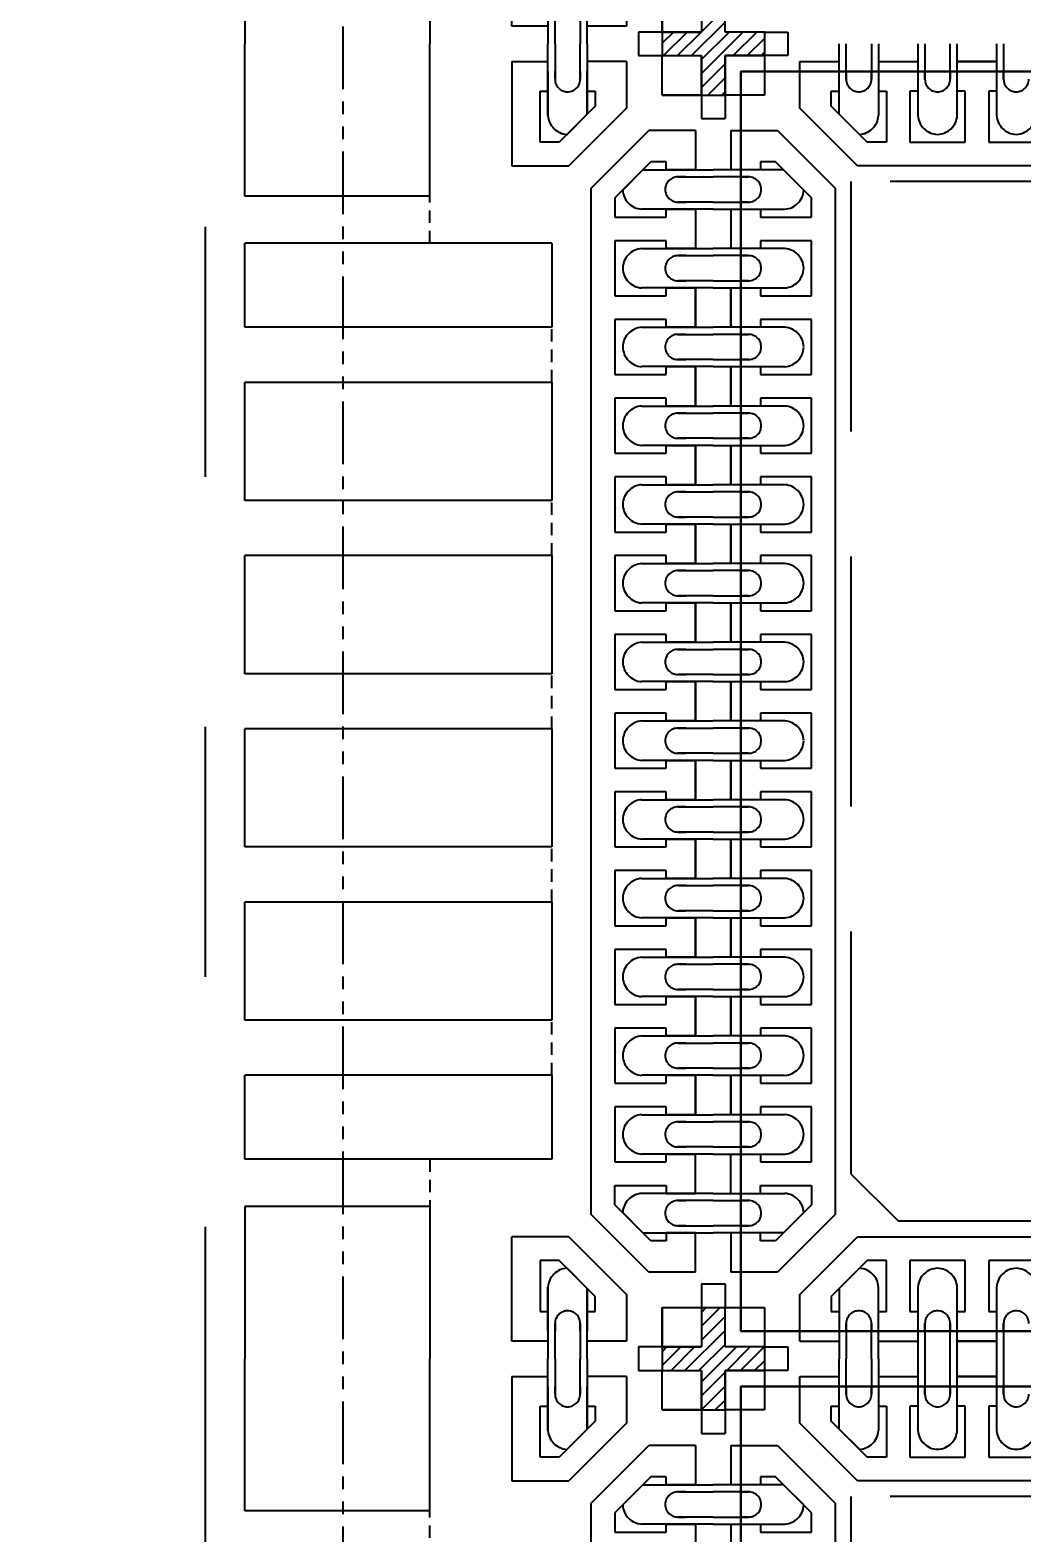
# Model space of a CAD drawing. Extents: x 91 to 778, y 180 to 503.
# Drawn here: x 141.35 to 153.95, y 266.71 to 285.79 of the extents above; entities that cross this region are included whole.
import ezdxf

# ---------------------------------------------------------------- set-up
doc = ezdxf.new("R2010")
doc.units = 0
doc.header["$LTSCALE"] = 12.7
doc.header["$MEASUREMENT"] = 0
doc.header["$PDMODE"] = 2
for name, pattern in [('CENTER', [2, 1.25, -0.25, 0.25, -0.25]), ('HIDDEN', [0.375, 0.25, -0.125]), ('PHANTOM', [2.5, 1.25, -0.25, 0.25, -0.25, 0.25, -0.25])]:
    doc.linetypes.add(name, pattern=pattern)
doc.layers.get('0').update_dxf_attribs({"linetype": 'CONTINUOUS'})
doc.layers.get('DEFPOINTS').update_dxf_attribs({"linetype": 'CONTINUOUS'})
for name, color, linetype in [('SH-01_CENTER', 2, 'CENTER'), ('SH-01_DIM', 4, 'CONTINUOUS'), ('SH-01_HATCH', 10, 'CONTINUOUS'), ('SH-01_HIDDEN', 6, 'HIDDEN'), ('SH-01_MISC', 5, 'CONTINUOUS'), ('SH-01_OBJECT', 7, 'CONTINUOUS'), ('SH-01_PHANTOM', 1, 'PHANTOM')]:
    doc.layers.add(name, color=color, linetype=linetype)
doc.styles.get("Standard").update_dxf_attribs({"font": 'simplex.shx', "width": 0.82})
doc.dimstyles.new('STANDARD$0', dxfattribs={"dimtxt": 0.18, "dimasz": 0.18, "dimexe": 0.18, "dimexo": 0.0625, "dimgap": 0.09, "dimtad": 0, "dimtih": 1, "dimtoh": 1, "dimdec": 4, "dimzin": 0, "dimdsep": 46, "dimtxsty": 'STANDARD', "dimcen": 0.09, "dimadec": 0, "dimazin": 0, "dimtfac": 1, "dimtdec": 4, "dimtofl": 0, "dimtmove": 0, "dimatfit": 3, "dimfxl": 1, "dimtolj": 1, "dimtzin": 0, "dimarcsym": 0})

# ---------------------------------------------------------------- blocks, each defined once
blk = doc.blocks.new('_Open30')
at = {"color": 0, "lineweight": -2}
for p, q in [((-1, 0.2679), (0, 0)), ((0, 0), (-1, -0.2679)), ((0, 0), (-1, 0))]:
    blk.add_line(p, q, dxfattribs=at)
blk = doc.blocks.new('*D30')
at = {"layer": 'DEFPOINTS', "color": 0, "ltscale": 0.05, "transparency": 16777216}
for p in [(140.581, 292.688), (140.581, 288.171), (137.581, 283.717)]:
    blk.add_point(p, dxfattribs=at)
at = {"layer": 'SH-01_DIM', "ltscale": 0.05, "transparency": 16777216}
for p, q in [((137.581, 286.257), (137.581, 295.228)), ((140.581, 290.711), (140.581, 295.228)), ((134.406, 292.688), (131.231, 292.688)), ((140.581, 292.688), (137.581, 292.688)), ((143.756, 292.688), (146.931, 292.688))]:
    blk.add_line(p, q, dxfattribs=at)
at = {"layer": 'SH-01_DIM', "ltscale": 0.05, "transparency": 16777216, "xscale": 3.175000000000011, "yscale": 3.175000000000011, "zscale": 3.175000000000011}
blk.add_blockref('_Open30', (137.581, 292.688), dxfattribs=at)
at = {"layer": 'SH-01_DIM', "ltscale": 0.05, "transparency": 16777216, "xscale": 3.175000000000011, "yscale": 3.175000000000011, "zscale": 3.175000000000011, "rotation": 180}
blk.add_blockref('_Open30', (140.581, 292.688), dxfattribs=at)
at = {"layer": 'SH-01_DIM', "ltscale": 0.05, "transparency": 16777216, "insert": (121.185, 292.688), "char_height": 1.524, "attachment_point": 5}
blk.add_mtext('\\A1; 1.500±0.0760 TYP', dxfattribs=at)
blk = doc.blocks.new('A$C1BE279AF')
at = {"layer": 'SH-01_HATCH', "ltscale": 0.05}
h = blk.add_hatch(dxfattribs=at)
h.set_pattern_fill('ANSI31', color=10)
h.set_pattern_definition([(45, (2.30032, -1.11), (-0.0883883, 0.0883883), [])])
h.paths.add_polyline_path([(1.69, 1.19), (1.19, 1.19), (1.19, 1.69), (0.89, 1.69), (0.89, 1.19), (0.39, 1.19), (0.39, 0.89), (0.89, 0.89), (0.89, 0.39), (1.19, 0.39), (1.19, 0.89), (1.69, 0.89)])
at = {"layer": 'SH-01_HIDDEN'}
for p, q in [((0.89, 1.99), (1.19, 1.99)), ((0.89, 1.99), (0.89, 1.69)), ((1.19, 1.99), (1.19, 1.69)), ((0.09, 1.19), (0.09, 0.89)), ((0.39, 1.19), (0.09, 1.19)), ((1.69, 1.19), (1.99, 1.19)), ((1.99, 1.19), (1.99, 0.89)), ((0.09, 0.89), (0.39, 0.89)), ((1.99, 0.89), (1.69, 0.89)), ((0.89, 0.39), (0.89, 0.09)), ((1.19, 0.39), (1.19, 0.09)), ((0.89, 0.09), (1.19, 0.09))]:
    blk.add_line(p, q, dxfattribs=at)
at = {"layer": 'SH-01_OBJECT'}
for p, q in [((0.89, 1.69), (1.19, 1.69)), ((0.89, 1.69), (0.89, 1.19)), ((1.19, 1.19), (1.19, 1.69)), ((0.39, 1.19), (0.39, 0.89)), ((0.39, 1.19), (0.89, 1.19)), ((1.69, 1.19), (1.19, 1.19)), ((1.69, 1.19), (1.69, 0.89)), ((0.39, 0.89), (0.89, 0.89)), ((0.89, 0.39), (0.89, 0.89)), ((0.89, 0.89), (0.89, 0.89)), ((1.69, 0.89), (1.19, 0.89)), ((1.19, 0.89), (1.19, 0.89)), ((1.19, 0.89), (1.19, 0.39)), ((0.89, 0.39), (1.19, 0.39))]:
    blk.add_line(p, q, dxfattribs=at)
blk = doc.blocks.new('*U12')
at = {"layer": 'SH-01_MISC', "ltscale": 0.05}
blk.add_lwpolyline([(-8, 8), (8, 8), (8, -8), (-8, -8)], close=True, dxfattribs=at)
blk = doc.blocks.new('*U13')
at = {"color": 0, "linetype": 'ByBlock', "lineweight": -2, "transparency": 16777216}
for p in [(0, 16.7), (0, 0)]:
    blk.add_blockref('*U12', p, dxfattribs=at)
blk = doc.blocks.new('A$C61275347')
at = {"layer": 'SH-01_HIDDEN'}
for p, q in [((3.85, 13.14), (3.85, 14.05)), ((3.94, 14.05), (3.94, 13.6)), ((4.26, 13.6), (4.26, 14.05)), ((4.35, 14.05), (4.35, 13.157)), ((3.85, 13.7), (3.85, 13.14)), ((3.94, 13.6), (3.94, 13.7)), ((4.26, 13.7), (4.26, 13.6)), ((4.35, 13.157), (4.35, 13.7)), ((4.093, 12.9), (4.34, 13.147)), ((4.8, 12.193), (5.047, 12.44)), ((5.057, 12.45), (5.6, 12.45)), ((5.057, 12.45), (5.95, 12.45)), ((5.6, 12.36), (5.5, 12.36)), ((5.5, 12.36), (5.95, 12.36)), ((5.5, 12.04), (5.6, 12.04)), ((5.95, 12.04), (5.5, 12.04)), ((5.6, 11.95), (5.04, 11.95)), ((5.95, 11.95), (5.04, 11.95)), ((5.04, 11.45), (5.6, 11.45)), ((5.04, 11.45), (5.95, 11.45)), ((5.6, 11.36), (5.5, 11.36)), ((5.5, 11.36), (5.95, 11.36)), ((5.6, 10.95), (5.04, 10.95)), ((5.95, 10.95), (5.04, 10.95)), ((5.5, 11.04), (5.6, 11.04)), ((5.95, 11.04), (5.5, 11.04)), ((5.04, 10.45), (5.6, 10.45)), ((5.04, 10.45), (5.95, 10.45)), ((5.6, 10.36), (5.5, 10.36)), ((5.5, 10.36), (5.95, 10.36)), ((5.6, 9.95), (5.04, 9.95)), ((5.95, 9.95), (5.04, 9.95)), ((5.5, 10.04), (5.6, 10.04)), ((5.95, 10.04), (5.5, 10.04)), ((5.04, 9.45), (5.6, 9.45)), ((5.04, 9.45), (5.95, 9.45)), ((5.6, 9.36), (5.5, 9.36)), ((5.5, 9.36), (5.95, 9.36)), ((5.5, 9.04), (5.6, 9.04)), ((5.95, 9.04), (5.5, 9.04)), ((5.6, 8.95), (5.04, 8.95)), ((5.95, 8.95), (5.04, 8.95)), ((5.04, 8.45), (5.6, 8.45)), ((5.04, 8.45), (5.95, 8.45)), ((5.6, 8.36), (5.5, 8.36)), ((5.5, 8.36), (5.95, 8.36)), ((5.5, 8.04), (5.6, 8.04)), ((5.95, 8.04), (5.5, 8.04)), ((5.6, 7.95), (5.04, 7.95)), ((5.95, 7.95), (5.04, 7.95)), ((5.04, 7.45), (5.6, 7.45)), ((5.04, 7.45), (5.95, 7.45)), ((5.6, 7.36), (5.5, 7.36)), ((5.5, 7.36), (5.95, 7.36)), ((5.6, 6.95), (5.04, 6.95)), ((5.95, 6.95), (5.04, 6.95)), ((5.5, 7.04), (5.6, 7.04)), ((5.95, 7.04), (5.5, 7.04)), ((5.04, 6.45), (5.6, 6.45)), ((5.04, 6.45), (5.95, 6.45)), ((5.6, 6.36), (5.5, 6.36)), ((5.5, 6.36), (5.95, 6.36)), ((5.6, 5.95), (5.04, 5.95)), ((5.95, 5.95), (5.04, 5.95)), ((5.5, 6.04), (5.6, 6.04)), ((5.95, 6.04), (5.5, 6.04)), ((5.04, 5.45), (5.6, 5.45)), ((5.04, 5.45), (5.95, 5.45)), ((5.6, 5.36), (5.5, 5.36)), ((5.5, 5.36), (5.95, 5.36)), ((5.5, 5.04), (5.6, 5.04)), ((5.95, 5.04), (5.5, 5.04)), ((5.6, 4.95), (5.04, 4.95)), ((5.95, 4.95), (5.04, 4.95)), ((5.04, 4.45), (5.6, 4.45)), ((5.04, 4.45), (5.95, 4.45)), ((5.6, 4.36), (5.5, 4.36)), ((5.5, 4.36), (5.95, 4.36)), ((5.5, 4.04), (5.6, 4.04)), ((5.95, 4.04), (5.5, 4.04)), ((5.6, 3.95), (5.04, 3.95)), ((5.95, 3.95), (5.04, 3.95)), ((5.04, 3.45), (5.6, 3.45)), ((5.04, 3.45), (5.95, 3.45)), ((5.6, 3.36), (5.5, 3.36)), ((5.5, 3.36), (5.95, 3.36)), ((5.6, 2.95), (5.04, 2.95)), ((5.95, 2.95), (5.04, 2.95)), ((5.5, 3.04), (5.6, 3.04)), ((5.95, 3.04), (5.5, 3.04)), ((5.04, 2.45), (5.6, 2.45)), ((5.04, 2.45), (5.95, 2.45)), ((5.6, 2.36), (5.5, 2.36)), ((5.5, 2.36), (5.95, 2.36)), ((5.6, 1.95), (5.04, 1.95)), ((5.95, 1.95), (5.04, 1.95)), ((5.5, 2.04), (5.6, 2.04)), ((5.95, 2.04), (5.5, 2.04)), ((5.04, 1.45), (5.6, 1.45)), ((5.04, 1.45), (5.95, 1.45)), ((5.6, 1.36), (5.5, 1.36)), ((5.5, 1.36), (5.95, 1.36)), ((5.5, 1.04), (5.6, 1.04)), ((5.95, 1.04), (5.5, 1.04)), ((5.6, 0.95), (5.04, 0.95)), ((5.95, 0.95), (5.04, 0.95)), ((5.04, 0.45), (5.6, 0.45)), ((5.04, 0.45), (5.95, 0.45)), ((5.6, 0.36), (5.5, 0.36)), ((5.5, 0.36), (5.95, 0.36)), ((5.5, 0.04), (5.6, 0.04)), ((5.95, 0.04), (5.5, 0.04)), ((5.6, -0.05), (5.04, -0.05)), ((5.95, -0.05), (5.04, -0.05)), ((5.6, -0.55), (5.04, -0.55)), ((5.95, -0.55), (5.04, -0.55)), ((5.5, -0.64), (5.6, -0.64)), ((5.95, -0.64), (5.5, -0.64)), ((4.8, -0.793), (5.047, -1.04)), ((5.057, -1.05), (5.6, -1.05)), ((5.057, -1.05), (5.95, -1.05)), ((5.6, -0.96), (5.5, -0.96)), ((5.5, -0.96), (5.95, -0.96)), ((4.093, -1.5), (4.34, -1.747)), ((3.85, -2.3), (3.85, -1.74)), ((3.85, -1.74), (3.85, -2.65)), ((4.35, -1.757), (4.35, -2.3)), ((4.35, -2.65), (4.35, -1.757)), ((3.94, -2.2), (3.94, -2.3)), ((3.94, -2.65), (3.94, -2.2)), ((4.26, -2.3), (4.26, -2.2)), ((4.26, -2.2), (4.26, -2.65))]:
    blk.add_line(p, q, dxfattribs=at)
at = {"layer": 'SH-01_HIDDEN', "ltscale": 0.05}
for p, q in [((2.35, 11.517), (2.35, 12.117)), ((3.9, 9.75), (3.9, 10.45)), ((3.9, 7.55), (3.9, 8.25)), ((3.9, 5.35), (3.9, 6.05)), ((3.9, 3.15), (3.9, 3.85)), ((3.9, 0.95), (3.9, 1.65)), ((2.35, -0.117), (2.35, -0.717))]:
    blk.add_line(p, q, dxfattribs=at)
at = {"layer": 'SH-01_HIDDEN'}
for centre, radius, start, end in [((4.1, 13.6), 0.16, 180, 0), ((4.108, 13.158), 0.259, 184.0841, 266.6512), ((5.5, 12.2), 0.16, 90, 270), ((5.058, 12.208), 0.259, 183.3488, 265.9159), ((5.058, 11.193), 0.258, 93.9895, 178.3485), ((5.5, 11.2), 0.16, 90, 270), ((5.058, 11.207), 0.258, 181.6517, 266.0098), ((5.058, 10.193), 0.258, 93.9895, 178.3485), ((5.5, 10.2), 0.16, 90, 270), ((5.058, 10.207), 0.258, 181.6517, 266.0098), ((5.058, 9.193), 0.258, 93.9895, 178.3485), ((5.5, 9.2), 0.16, 90, 270), ((5.058, 9.207), 0.258, 181.6517, 266.0098), ((5.058, 8.193), 0.258, 93.9895, 178.3485), ((5.5, 8.2), 0.16, 90, 270), ((5.058, 8.207), 0.258, 181.6517, 266.0098), ((5.058, 7.193), 0.258, 93.9895, 178.3485), ((5.5, 7.2), 0.16, 90, 270), ((5.058, 7.207), 0.258, 181.6517, 266.0098), ((5.058, 6.193), 0.258, 93.9895, 178.3485), ((5.5, 6.2), 0.16, 90, 270), ((5.058, 6.207), 0.258, 181.6517, 266.0098), ((5.058, 5.193), 0.258, 93.9895, 178.3485), ((5.5, 5.2), 0.16, 90, 270), ((5.058, 5.207), 0.258, 181.6517, 266.0098), ((5.058, 4.193), 0.258, 93.9895, 178.3485), ((5.058, 4.207), 0.258, 181.6517, 266.0098), ((5.5, 4.2), 0.16, 90, 270), ((5.058, 3.193), 0.258, 93.9895, 178.3485), ((5.5, 3.2), 0.16, 90, 270), ((5.058, 3.207), 0.258, 181.6517, 266.0098), ((5.058, 2.193), 0.258, 93.9895, 178.3485), ((5.5, 2.2), 0.16, 90, 270), ((5.058, 2.207), 0.258, 181.6517, 266.0098), ((5.058, 1.193), 0.258, 93.9895, 178.3485), ((5.5, 1.2), 0.16, 90, 270), ((5.058, 1.207), 0.258, 181.6517, 266.0098), ((5.058, 0.193), 0.258, 93.9895, 178.3485), ((5.058, 0.207), 0.258, 181.6517, 266.0098), ((5.5, 0.2), 0.16, 90, 270), ((5.058, -0.808), 0.259, 94.0841, 176.6512), ((5.5, -0.8), 0.16, 90, 270), ((4.108, -1.758), 0.259, 93.3488, 175.9159), ((4.1, -2.2), 0.16, 0, 180)]:
    blk.add_arc(centre, radius, start, end, dxfattribs=at)
at = {"layer": 'SH-01_OBJECT', "ltscale": 0.05}
for p, q in [((0, 12.117), (0, 14.05)), ((2.35, 12.117), (2.35, 14.05)), ((3.39, 13.825), (3.39, 12.5)), ((3.39, 13.825), (3.85, 13.825)), ((4.85, 13.825), (4.35, 13.825)), ((5.3, 13.9), (5.8, 13.9)), ((5.3, 13.9), (5.8, 13.9)), ((5.8, 13.9), (5.8, 13.4)), ((5.8, 13.9), (5.8, 13.4)), ((5.725, 12.95), (5.133, 12.95)), ((5.725, 12.95), (5.725, 12.45)), ((2.35, 12.117), (0, 12.117)), ((5.725, 11.95), (5.725, 11.45)), ((3.9, 11.517), (0, 11.517)), ((0, 10.45), (0, 11.517)), ((3.9, 11.517), (3.9, 10.45)), ((5.725, 10.45), (5.725, 10.95)), ((5.725, 10.95), (5.725, 10.45)), ((3.9, 10.45), (0, 10.45)), ((5.725, 9.45), (5.725, 9.95)), ((5.725, 9.95), (5.725, 9.45)), ((0, 8.25), (0, 9.75)), ((3.9, 9.75), (0, 9.75)), ((3.9, 9.75), (3.9, 8.25)), ((5.725, 8.45), (5.725, 8.95)), ((5.725, 8.95), (5.725, 8.45)), ((3.9, 8.25), (0, 8.25)), ((5.725, 7.45), (5.725, 7.95)), ((5.725, 7.95), (5.725, 7.45)), ((0, 6.05), (0, 7.55)), ((3.9, 7.55), (0, 7.55)), ((3.9, 7.55), (3.9, 6.05)), ((5.725, 6.45), (5.725, 6.95)), ((5.725, 6.95), (5.725, 6.45)), ((3.9, 6.05), (0, 6.05)), ((5.725, 5.45), (5.725, 5.95)), ((5.725, 5.95), (5.725, 5.45)), ((0, 3.85), (0, 5.35)), ((3.9, 5.35), (0, 5.35)), ((3.9, 5.35), (3.9, 3.85)), ((5.725, 4.45), (5.725, 4.95)), ((5.725, 4.95), (5.725, 4.45)), ((3.9, 3.85), (0, 3.85)), ((5.725, 3.45), (5.725, 3.95)), ((5.725, 3.95), (5.725, 3.45)), ((0, 1.65), (0, 3.15)), ((3.9, 3.15), (0, 3.15)), ((3.9, 3.15), (3.9, 1.65)), ((5.725, 2.45), (5.725, 2.95)), ((5.725, 2.95), (5.725, 2.45)), ((5.725, 1.45), (5.725, 1.95)), ((5.725, 1.95), (5.725, 1.45)), ((3.9, 1.65), (0, 1.65)), ((0, -0.117), (0, 0.95)), ((3.9, 0.95), (0, 0.95)), ((3.9, 0.95), (3.9, -0.117)), ((5.725, 0.45), (5.725, 0.95)), ((5.725, 0.95), (5.725, 0.45)), ((3.9, -0.117), (0, -0.117)), ((5.725, -0.55), (5.725, -0.05)), ((5.725, -0.55), (5.725, -0.05)), ((2.35, -0.717), (0, -0.717)), ((0, -0.717), (0, -2.65)), ((2.35, -0.717), (2.35, -2.65)), ((3.39, -2.425), (3.39, -1.1)), ((4.117, -1.1), (3.39, -1.1)), ((5.725, -1.55), (5.725, -1.05)), ((5.8, -2), (5.8, -2.5)), ((5.8, -2), (5.8, -2.5)), ((3.85, -2.425), (3.39, -2.425)), ((4.85, -2.425), (4.35, -2.425)), ((5.8, -2.5), (5.3, -2.5)), ((5.8, -2.5), (5.3, -2.5))]:
    blk.add_line(p, q, dxfattribs=at)
at = {"layer": 'SH-01_OBJECT'}
for p, q in [((3.85, 13.45), (3.85, 13.825)), ((4.35, 13.825), (4.35, 13.45)), ((4.85, 13.825), (4.85, 13.233)), ((5.3, 13.4), (5.3, 13.9)), ((3.75, 12.8), (3.75, 13.45)), ((3.75, 13.45), (3.85, 13.45)), ((4.35, 13.45), (4.45, 13.45)), ((4.45, 13.45), (4.45, 13.257)), ((5.8, 13.4), (5.3, 13.4)), ((4.45, 13.257), (3.993, 12.8)), ((4.85, 13.233), (4.117, 12.5)), ((3.993, 12.8), (3.75, 12.8)), ((4.4, 12.217), (5.133, 12.95)), ((3.39, 12.5), (4.117, 12.5)), ((5.157, 12.55), (4.7, 12.093)), ((5.35, 12.55), (5.157, 12.55)), ((5.35, 12.45), (5.35, 12.55)), ((5.725, 12.45), (5.35, 12.45)), ((4.4, -0.817), (4.4, 12.217)), ((4.7, 12.093), (4.7, 11.85)), ((4.7, 11.85), (5.35, 11.85)), ((5.35, 11.85), (5.35, 11.95)), ((5.35, 11.95), (5.725, 11.95)), ((5.35, 11.55), (4.7, 11.55)), ((4.7, 11.55), (4.7, 10.85)), ((5.35, 11.45), (5.35, 11.55)), ((5.725, 11.45), (5.35, 11.45)), ((5.35, 10.85), (5.35, 10.95)), ((5.35, 10.95), (5.725, 10.95)), ((4.7, 10.85), (5.35, 10.85)), ((5.35, 10.55), (4.7, 10.55)), ((4.7, 10.55), (4.7, 9.85)), ((5.35, 10.45), (5.35, 10.55)), ((5.725, 10.45), (5.35, 10.45)), ((5.35, 9.85), (5.35, 9.95)), ((5.35, 9.95), (5.725, 9.95)), ((4.7, 9.85), (5.35, 9.85)), ((5.35, 9.55), (4.7, 9.55)), ((4.7, 9.55), (4.7, 8.85)), ((5.35, 9.45), (5.35, 9.55)), ((5.725, 9.45), (5.35, 9.45)), ((4.7, 8.85), (5.35, 8.85)), ((5.35, 8.85), (5.35, 8.95)), ((5.35, 8.95), (5.725, 8.95)), ((5.35, 8.55), (4.7, 8.55)), ((4.7, 8.55), (4.7, 7.85)), ((5.35, 8.45), (5.35, 8.55)), ((5.725, 8.45), (5.35, 8.45)), ((4.7, 7.85), (5.35, 7.85)), ((5.35, 7.85), (5.35, 7.95)), ((5.35, 7.95), (5.725, 7.95)), ((5.35, 7.55), (4.7, 7.55)), ((4.7, 7.55), (4.7, 6.85)), ((5.35, 7.45), (5.35, 7.55)), ((5.725, 7.45), (5.35, 7.45)), ((5.35, 6.85), (5.35, 6.95)), ((5.35, 6.95), (5.725, 6.95)), ((4.7, 6.85), (5.35, 6.85)), ((5.35, 6.55), (4.7, 6.55)), ((4.7, 6.55), (4.7, 5.85)), ((5.35, 6.45), (5.35, 6.55)), ((5.725, 6.45), (5.35, 6.45)), ((5.35, 5.85), (5.35, 5.95)), ((5.35, 5.95), (5.725, 5.95)), ((4.7, 5.85), (5.35, 5.85)), ((5.35, 5.55), (4.7, 5.55)), ((4.7, 5.55), (4.7, 4.85)), ((5.35, 5.45), (5.35, 5.55)), ((5.725, 5.45), (5.35, 5.45)), ((4.7, 4.85), (5.35, 4.85)), ((5.35, 4.85), (5.35, 4.95)), ((5.35, 4.95), (5.725, 4.95)), ((5.35, 4.55), (4.7, 4.55)), ((4.7, 4.55), (4.7, 3.85)), ((5.35, 4.45), (5.35, 4.55)), ((5.725, 4.45), (5.35, 4.45)), ((4.7, 3.85), (5.35, 3.85)), ((5.35, 3.85), (5.35, 3.95)), ((5.35, 3.95), (5.725, 3.95)), ((5.35, 3.55), (4.7, 3.55)), ((4.7, 3.55), (4.7, 2.85)), ((5.35, 3.45), (5.35, 3.55)), ((5.725, 3.45), (5.35, 3.45)), ((5.35, 2.85), (5.35, 2.95)), ((5.35, 2.95), (5.725, 2.95)), ((4.7, 2.85), (5.35, 2.85)), ((5.35, 2.55), (4.7, 2.55)), ((4.7, 2.55), (4.7, 1.85)), ((5.35, 2.45), (5.35, 2.55)), ((5.725, 2.45), (5.35, 2.45)), ((5.35, 1.85), (5.35, 1.95)), ((5.35, 1.95), (5.725, 1.95)), ((4.7, 1.85), (5.35, 1.85)), ((5.35, 1.55), (4.7, 1.55)), ((4.7, 1.55), (4.7, 0.85)), ((5.35, 1.45), (5.35, 1.55)), ((5.725, 1.45), (5.35, 1.45)), ((4.7, 0.85), (5.35, 0.85)), ((5.35, 0.85), (5.35, 0.95)), ((5.35, 0.95), (5.725, 0.95)), ((5.35, 0.55), (4.7, 0.55)), ((4.7, 0.55), (4.7, -0.15)), ((5.35, 0.45), (5.35, 0.55)), ((5.725, 0.45), (5.35, 0.45)), ((4.7, -0.15), (5.35, -0.15)), ((5.35, -0.15), (5.35, -0.05)), ((5.35, -0.05), (5.725, -0.05)), ((4.7, -0.693), (4.7, -0.45)), ((4.7, -0.45), (5.35, -0.45)), ((5.35, -0.45), (5.35, -0.55)), ((5.35, -0.55), (5.725, -0.55)), ((5.157, -1.15), (4.7, -0.693)), ((5.133, -1.55), (4.4, -0.817)), ((4.117, -1.1), (4.85, -1.833)), ((5.725, -1.05), (5.35, -1.05)), ((5.35, -1.05), (5.35, -1.15)), ((5.35, -1.15), (5.157, -1.15)), ((3.993, -1.4), (3.75, -1.4)), ((3.75, -1.4), (3.75, -2.05)), ((4.45, -1.857), (3.993, -1.4)), ((5.725, -1.55), (5.133, -1.55)), ((4.45, -2.05), (4.45, -1.857)), ((4.85, -1.833), (4.85, -2.425)), ((3.75, -2.05), (3.85, -2.05)), ((3.85, -2.05), (3.85, -2.425)), ((4.35, -2.425), (4.35, -2.05)), ((4.35, -2.05), (4.45, -2.05)), ((5.3, -2.5), (5.3, -2)), ((5.3, -2), (5.8, -2))]:
    blk.add_line(p, q, dxfattribs=at)
at = {"layer": 'SH-01_OBJECT', "linetype": 'Continuous'}
for p, q in [((5.3, 13.4), (5.3, 13.9)), ((5.3, 13.4), (5.8, 13.4)), ((5.3, -2), (5.3, -2.5)), ((5.3, -2), (5.8, -2))]:
    blk.add_line(p, q, dxfattribs=at)
blk = doc.blocks.new('*U71')
at = {"layer": 'SH-01_HIDDEN'}
for p, q in [((-6.75, 7.457), (-6.75, 8.35)), ((-6.66, 7.9), (-6.66, 8.35)), ((-6.34, 8.35), (-6.34, 7.9)), ((-6.25, 8.35), (-6.25, 7.44)), ((-5.75, 8.35), (-5.75, 7.44)), ((-5.66, 8.35), (-5.66, 7.9)), ((-5.34, 7.9), (-5.34, 8.35)), ((-5.25, 7.44), (-5.25, 8.35)), ((-4.75, 8.35), (-4.75, 7.44)), ((-4.66, 8.35), (-4.66, 7.9)), ((-6.66, 8), (-6.66, 7.9)), ((-6.34, 7.9), (-6.34, 8)), ((-5.66, 7.9), (-5.66, 8)), ((-5.34, 8), (-5.34, 7.9)), ((-4.66, 7.9), (-4.66, 8)), ((-6.493, 7.2), (-6.74, 7.447)), ((-7.457, 6.75), (-8.35, 6.75)), ((-7.2, 6.493), (-7.447, 6.74)), ((-7.9, 6.66), (-8.35, 6.66)), ((-8, 6.66), (-7.9, 6.66)), ((6.6, 6.6), (-6.6, 6.6)), ((-6.6, 6.6), (-6.6, -6)), ((-8.35, 6.34), (-7.9, 6.34)), ((-7.9, 6.34), (-8, 6.34)), ((-8.35, 6.25), (-7.44, 6.25)), ((-7.44, 5.75), (-8.35, 5.75)), ((-7.9, 5.66), (-8.35, 5.66)), ((-8, 5.66), (-7.9, 5.66)), ((-8.35, 5.34), (-7.9, 5.34)), ((-8.35, 5.25), (-7.44, 5.25)), ((-7.9, 5.34), (-8, 5.34)), ((-7.44, 4.75), (-8.35, 4.75)), ((-7.9, 4.66), (-8.35, 4.66)), ((-8, 4.66), (-7.9, 4.66)), ((-8.35, 4.34), (-7.9, 4.34)), ((-8.35, 4.25), (-7.44, 4.25)), ((-7.9, 4.34), (-8, 4.34)), ((-7.44, 3.75), (-8.35, 3.75)), ((-7.9, 3.66), (-8.35, 3.66)), ((-8, 3.66), (-7.9, 3.66)), ((-8.35, 3.34), (-7.9, 3.34)), ((-8.35, 3.25), (-7.44, 3.25)), ((-7.9, 3.34), (-8, 3.34)), ((-7.44, 2.75), (-8.35, 2.75)), ((-7.9, 2.66), (-8.35, 2.66)), ((-8, 2.66), (-7.9, 2.66)), ((-8.35, 2.34), (-7.9, 2.34)), ((-7.9, 2.34), (-8, 2.34)), ((-8.35, 2.25), (-7.44, 2.25)), ((-7.44, 1.75), (-8.35, 1.75)), ((-7.9, 1.66), (-8.35, 1.66)), ((-8, 1.66), (-7.9, 1.66)), ((-8.35, 1.34), (-7.9, 1.34)), ((-7.9, 1.34), (-8, 1.34)), ((-8.35, 1.25), (-7.44, 1.25)), ((-7.44, 0.75), (-8.35, 0.75)), ((-7.9, 0.66), (-8.35, 0.66)), ((-8, 0.66), (-7.9, 0.66)), ((-8.35, 0.34), (-7.9, 0.34)), ((-8.35, 0.25), (-7.44, 0.25)), ((-7.9, 0.34), (-8, 0.34)), ((-7.44, -0.25), (-8.35, -0.25)), ((-7.9, -0.34), (-8.35, -0.34)), ((-8, -0.34), (-7.9, -0.34)), ((-8.35, -0.66), (-7.9, -0.66)), ((-8.35, -0.75), (-7.44, -0.75)), ((-7.9, -0.66), (-8, -0.66)), ((-7.44, -1.25), (-8.35, -1.25)), ((-7.9, -1.34), (-8.35, -1.34)), ((-8, -1.34), (-7.9, -1.34)), ((-8.35, -1.66), (-7.9, -1.66)), ((-7.9, -1.66), (-8, -1.66)), ((-8.35, -1.75), (-7.44, -1.75)), ((-7.44, -2.25), (-8.35, -2.25)), ((-7.9, -2.34), (-8.35, -2.34)), ((-8, -2.34), (-7.9, -2.34)), ((-8.35, -2.66), (-7.9, -2.66)), ((-7.9, -2.66), (-8, -2.66)), ((-8.35, -2.75), (-7.44, -2.75)), ((-7.44, -3.25), (-8.35, -3.25)), ((-7.9, -3.34), (-8.35, -3.34)), ((-8, -3.34), (-7.9, -3.34)), ((-8.35, -3.66), (-7.9, -3.66)), ((-8.35, -3.75), (-7.44, -3.75)), ((-7.9, -3.66), (-8, -3.66)), ((-7.44, -4.25), (-8.35, -4.25)), ((-7.9, -4.34), (-8.35, -4.34)), ((-8, -4.34), (-7.9, -4.34)), ((-8.35, -4.66), (-7.9, -4.66)), ((-8.35, -4.75), (-7.44, -4.75)), ((-7.9, -4.66), (-8, -4.66)), ((-7.44, -5.25), (-8.35, -5.25)), ((-7.9, -5.34), (-8.35, -5.34)), ((-8, -5.34), (-7.9, -5.34)), ((-8.35, -5.66), (-7.9, -5.66)), ((-7.9, -5.66), (-8, -5.66)), ((-8.35, -5.75), (-7.44, -5.75)), ((-6.6, -6), (-6, -6.6)), ((-8.35, -6.25), (-7.44, -6.25)), ((-8.35, -6.34), (-7.9, -6.34)), ((-7.9, -6.34), (-8, -6.34)), ((-7.9, -6.66), (-8.35, -6.66)), ((-8, -6.66), (-7.9, -6.66)), ((-7.2, -6.493), (-7.447, -6.74)), ((-6, -6.6), (6.6, -6.6)), ((-7.457, -6.75), (-8.35, -6.75)), ((-6.493, -7.2), (-6.74, -7.447)), ((-6.25, -8.35), (-6.25, -7.44)), ((-5.75, -7.44), (-5.75, -8.35)), ((-5.25, -8.35), (-5.25, -7.44)), ((-4.75, -7.44), (-4.75, -8.35)), ((-6.75, -7.457), (-6.75, -8.35)), ((-6.66, -7.9), (-6.66, -8.35)), ((-6.66, -8), (-6.66, -7.9)), ((-6.34, -8.35), (-6.34, -7.9)), ((-6.34, -7.9), (-6.34, -8)), ((-5.66, -7.9), (-5.66, -8.35)), ((-5.66, -8), (-5.66, -7.9)), ((-5.34, -8.35), (-5.34, -7.9)), ((-5.34, -7.9), (-5.34, -8)), ((-4.66, -7.9), (-4.66, -8.35)), ((-4.66, -8), (-4.66, -7.9))]:
    blk.add_line(p, q, dxfattribs=at)
for centre, radius, start, end in [((-6.5, 7.9), 0.16, 180, 0), ((-5.5, 7.9), 0.16, 180, 0), ((-4.5, 7.9), 0.16, 180, 0), ((-6.508, 7.458), 0.259, 273.3488, 355.9159), ((-5.493, 7.458), 0.258, 183.9899, 268.3484), ((-5.507, 7.458), 0.258, 271.6516, 356.0102), ((-4.493, 7.458), 0.258, 183.9899, 268.3484), ((-4.507, 7.458), 0.258, 271.6516, 356.0102), ((-7.9, 6.5), 0.16, 270, 90), ((-7.458, 6.508), 0.259, 274.0841, 356.6512), ((-7.458, 5.493), 0.258, 1.6516, 86.0102), ((-7.9, 5.5), 0.16, 270, 90), ((-7.458, 5.507), 0.258, 273.9899, 358.3484), ((-7.9, 4.5), 0.16, 270, 90), ((-7.458, 4.493), 0.258, 1.6516, 86.0102), ((-7.458, 4.507), 0.258, 273.9899, 358.3484), ((-7.9, 3.5), 0.16, 270, 90), ((-7.458, 3.493), 0.258, 1.6516, 86.0102), ((-7.458, 3.507), 0.258, 273.9899, 358.3484), ((-7.458, 2.493), 0.258, 1.6516, 86.0102), ((-7.9, 2.5), 0.16, 270, 90), ((-7.458, 2.507), 0.258, 273.9899, 358.3484), ((-7.458, 1.493), 0.258, 1.6516, 86.0102), ((-7.9, 1.5), 0.16, 270, 90), ((-7.458, 1.507), 0.258, 273.9899, 358.3484), ((-7.9, 0.5), 0.16, 270, 90), ((-7.458, 0.493), 0.258, 1.6516, 86.0102), ((-7.458, 0.507), 0.258, 273.9899, 358.3484), ((-7.9, -0.5), 0.16, 270, 90), ((-7.458, -0.507), 0.258, 1.6516, 86.0102), ((-7.458, -0.493), 0.258, 273.9899, 358.3484), ((-7.458, -1.507), 0.258, 1.6516, 86.0102), ((-7.9, -1.5), 0.16, 270, 90), ((-7.458, -1.493), 0.258, 273.9899, 358.3484), ((-7.458, -2.507), 0.258, 1.6516, 86.0102), ((-7.9, -2.5), 0.16, 270, 90), ((-7.458, -2.493), 0.258, 273.9899, 358.3484), ((-7.9, -3.5), 0.16, 270, 90), ((-7.458, -3.507), 0.258, 1.6516, 86.0102), ((-7.458, -3.493), 0.258, 273.9899, 358.3484), ((-7.9, -4.5), 0.16, 270, 90), ((-7.458, -4.507), 0.258, 1.6516, 86.0102), ((-7.458, -4.493), 0.258, 273.9899, 358.3484), ((-7.9, -5.5), 0.16, 270, 90), ((-7.458, -5.507), 0.258, 1.6516, 86.0102), ((-7.458, -5.493), 0.258, 273.9899, 358.3484), ((-7.458, -6.508), 0.259, 3.3488, 85.9159), ((-7.9, -6.5), 0.16, 270, 90), ((-6.508, -7.458), 0.259, 4.0841, 86.6512), ((-5.493, -7.458), 0.258, 91.6516, 176.0102), ((-5.507, -7.458), 0.258, 3.9899, 88.3484), ((-4.493, -7.458), 0.258, 91.6516, 176.0102), ((-4.507, -7.458), 0.258, 3.9899, 88.3484), ((-6.5, -7.9), 0.16, 0, 180), ((-5.5, -7.9), 0.16, 0, 180), ((-4.5, -7.9), 0.16, 0, 180)]:
    blk.add_arc(centre, radius, start, end, dxfattribs=at)
at = {"layer": 'SH-01_MISC'}
blk.add_lwpolyline([(8, 8), (-8, 8), (-8, -8), (8, -8)], close=True, dxfattribs=at)
at = {"layer": 'SH-01_OBJECT', "ltscale": 0.05}
for p, q in [((-8.2, 7.7), (-8.2, 8.2)), ((-8.2, 8.2), (-7.7, 8.2)), ((-7.25, 8.125), (-6.74, 8.125)), ((-6.25, 8.125), (-5.75, 8.125)), ((-5.25, 8.125), (-4.75, 8.125)), ((-4.75, 8.125), (-5.25, 8.125)), ((-8.125, 7.25), (-8.125, 6.74)), ((-8.125, 6.25), (-8.125, 5.75)), ((-8.125, 4.75), (-8.125, 5.25)), ((-8.125, 5.25), (-8.125, 4.75)), ((-8.125, 3.75), (-8.125, 4.25)), ((-8.125, 4.25), (-8.125, 3.75)), ((-8.125, 2.75), (-8.125, 3.25)), ((-8.125, 3.25), (-8.125, 2.75)), ((-8.125, 1.75), (-8.125, 2.25)), ((-8.125, 2.25), (-8.125, 1.75)), ((-8.125, 0.75), (-8.125, 1.25)), ((-8.125, 1.25), (-8.125, 0.75)), ((-8.125, -0.25), (-8.125, 0.25)), ((-8.125, 0.25), (-8.125, -0.25)), ((-8.125, -1.25), (-8.125, -0.75)), ((-8.125, -0.75), (-8.125, -1.25)), ((-8.125, -2.25), (-8.125, -1.75)), ((-8.125, -1.75), (-8.125, -2.25)), ((-8.125, -3.25), (-8.125, -2.75)), ((-8.125, -2.75), (-8.125, -3.25)), ((-8.125, -4.25), (-8.125, -3.75)), ((-8.125, -3.75), (-8.125, -4.25)), ((-8.125, -5.25), (-8.125, -4.75)), ((-8.125, -4.75), (-8.125, -5.25)), ((-8.125, -6.25), (-8.125, -5.75)), ((-8.125, -6.74), (-8.125, -7.25)), ((-8.2, -8.2), (-8.2, -7.7)), ((-7.7, -8.2), (-8.2, -8.2)), ((-7.25, -8.125), (-6.75, -8.125)), ((-6.25, -8.125), (-5.75, -8.125)), ((-4.75, -8.125), (-5.25, -8.125)), ((-5.25, -8.125), (-4.75, -8.125))]:
    blk.add_line(p, q, dxfattribs=at)
at = {"layer": 'SH-01_OBJECT'}
for p, q in [((-7.7, 8.2), (-7.7, 7.7)), ((-7.25, 7.533), (-7.25, 8.125)), ((-6.75, 7.75), (-6.75, 8.125)), ((-6.25, 8.125), (-6.25, 7.75)), ((-5.75, 8.125), (-5.75, 7.75)), ((-5.25, 7.75), (-5.25, 8.125)), ((-4.75, 8.125), (-4.75, 7.75)), ((-7.7, 7.7), (-8.2, 7.7)), ((-6.85, 7.557), (-6.85, 7.75)), ((-6.85, 7.75), (-6.75, 7.75)), ((-6.25, 7.75), (-6.15, 7.75)), ((-6.15, 7.75), (-6.15, 7.1)), ((-5.75, 7.75), (-5.85, 7.75)), ((-5.85, 7.75), (-5.85, 7.1)), ((-5.15, 7.75), (-5.25, 7.75)), ((-5.15, 7.1), (-5.15, 7.75)), ((-4.75, 7.75), (-4.85, 7.75)), ((-4.85, 7.75), (-4.85, 7.1)), ((-6.517, 6.8), (-7.25, 7.533)), ((-6.393, 7.1), (-6.85, 7.557)), ((-8.125, 7.25), (-7.533, 7.25)), ((-7.533, 7.25), (-6.8, 6.517)), ((-6.15, 7.1), (-6.393, 7.1)), ((-5.85, 7.1), (-5.15, 7.1)), ((-4.85, 7.1), (-4.15, 7.1)), ((-7.75, 6.75), (-8.125, 6.75)), ((-7.557, 6.85), (-7.75, 6.85)), ((-7.75, 6.85), (-7.75, 6.75)), ((-7.1, 6.393), (-7.557, 6.85)), ((6.517, 6.8), (-6.517, 6.8)), ((-6.8, 6.517), (-6.8, -6.517)), ((-7.1, 6.15), (-7.1, 6.393)), ((-8.125, 6.25), (-7.75, 6.25)), ((-7.75, 6.25), (-7.75, 6.15)), ((-7.75, 6.15), (-7.1, 6.15)), ((-7.75, 5.75), (-8.125, 5.75)), ((-7.1, 5.85), (-7.75, 5.85)), ((-7.75, 5.85), (-7.75, 5.75)), ((-7.1, 5.15), (-7.1, 5.85)), ((-8.125, 5.25), (-7.75, 5.25)), ((-7.75, 5.25), (-7.75, 5.15)), ((-7.75, 5.15), (-7.1, 5.15)), ((-7.1, 4.85), (-7.75, 4.85)), ((-7.75, 4.85), (-7.75, 4.75)), ((-7.1, 4.15), (-7.1, 4.85)), ((-7.75, 4.75), (-8.125, 4.75)), ((-8.125, 4.25), (-7.75, 4.25)), ((-7.75, 4.25), (-7.75, 4.15)), ((-7.75, 4.15), (-7.1, 4.15)), ((-7.1, 3.85), (-7.75, 3.85)), ((-7.75, 3.85), (-7.75, 3.75)), ((-7.1, 3.15), (-7.1, 3.85)), ((-7.75, 3.75), (-8.125, 3.75)), ((-8.125, 3.25), (-7.75, 3.25)), ((-7.75, 3.25), (-7.75, 3.15)), ((-7.75, 3.15), (-7.1, 3.15)), ((-7.75, 2.75), (-8.125, 2.75)), ((-7.1, 2.85), (-7.75, 2.85)), ((-7.75, 2.85), (-7.75, 2.75)), ((-7.1, 2.15), (-7.1, 2.85)), ((-8.125, 2.25), (-7.75, 2.25)), ((-7.75, 2.25), (-7.75, 2.15)), ((-7.75, 2.15), (-7.1, 2.15)), ((-7.75, 1.75), (-8.125, 1.75)), ((-7.1, 1.85), (-7.75, 1.85)), ((-7.75, 1.85), (-7.75, 1.75)), ((-7.1, 1.15), (-7.1, 1.85)), ((-8.125, 1.25), (-7.75, 1.25)), ((-7.75, 1.25), (-7.75, 1.15)), ((-7.75, 1.15), (-7.1, 1.15)), ((-7.1, 0.85), (-7.75, 0.85)), ((-7.75, 0.85), (-7.75, 0.75)), ((-7.1, 0.15), (-7.1, 0.85)), ((-7.75, 0.75), (-8.125, 0.75)), ((-8.125, 0.25), (-7.75, 0.25)), ((-7.75, 0.25), (-7.75, 0.15)), ((-7.75, 0.15), (-7.1, 0.15)), ((-7.1, -0.15), (-7.75, -0.15)), ((-7.75, -0.15), (-7.75, -0.25)), ((-7.1, -0.85), (-7.1, -0.15)), ((-7.75, -0.25), (-8.125, -0.25)), ((-8.125, -0.75), (-7.75, -0.75)), ((-7.75, -0.75), (-7.75, -0.85)), ((-7.75, -0.85), (-7.1, -0.85)), ((-7.75, -1.25), (-8.125, -1.25)), ((-7.1, -1.15), (-7.75, -1.15)), ((-7.75, -1.15), (-7.75, -1.25)), ((-7.1, -1.85), (-7.1, -1.15)), ((-8.125, -1.75), (-7.75, -1.75)), ((-7.75, -1.75), (-7.75, -1.85)), ((-7.75, -1.85), (-7.1, -1.85)), ((-7.75, -2.25), (-8.125, -2.25)), ((-7.1, -2.15), (-7.75, -2.15)), ((-7.75, -2.15), (-7.75, -2.25)), ((-7.1, -2.85), (-7.1, -2.15)), ((-8.125, -2.75), (-7.75, -2.75)), ((-7.75, -2.75), (-7.75, -2.85)), ((-7.75, -2.85), (-7.1, -2.85)), ((-7.1, -3.15), (-7.75, -3.15)), ((-7.75, -3.15), (-7.75, -3.25)), ((-7.1, -3.85), (-7.1, -3.15)), ((-7.75, -3.25), (-8.125, -3.25)), ((-8.125, -3.75), (-7.75, -3.75)), ((-7.75, -3.75), (-7.75, -3.85)), ((-7.75, -3.85), (-7.1, -3.85)), ((-7.1, -4.15), (-7.75, -4.15)), ((-7.75, -4.15), (-7.75, -4.25)), ((-7.1, -4.85), (-7.1, -4.15)), ((-7.75, -4.25), (-8.125, -4.25)), ((-8.125, -4.75), (-7.75, -4.75)), ((-7.75, -4.75), (-7.75, -4.85)), ((-7.75, -4.85), (-7.1, -4.85)), ((-7.1, -5.15), (-7.75, -5.15)), ((-7.75, -5.15), (-7.75, -5.25)), ((-7.1, -5.85), (-7.1, -5.15)), ((-7.75, -5.25), (-8.125, -5.25)), ((-8.125, -5.75), (-7.75, -5.75)), ((-7.75, -5.75), (-7.75, -5.85)), ((-7.75, -5.85), (-7.1, -5.85)), ((-8.125, -6.25), (-7.75, -6.25)), ((-7.75, -6.25), (-7.75, -6.15)), ((-7.75, -6.15), (-7.1, -6.15)), ((-7.1, -6.15), (-7.1, -6.393)), ((-7.1, -6.393), (-7.557, -6.85)), ((-6.8, -6.517), (-7.533, -7.25)), ((-7.75, -6.75), (-8.125, -6.75)), ((-7.75, -6.85), (-7.75, -6.75)), ((-7.557, -6.85), (-7.75, -6.85)), ((-7.25, -7.533), (-6.517, -6.8)), ((-6.517, -6.8), (6.517, -6.8)), ((-7.533, -7.25), (-8.125, -7.25)), ((-6.393, -7.1), (-6.85, -7.557)), ((-6.15, -7.1), (-6.393, -7.1)), ((-6.15, -7.75), (-6.15, -7.1)), ((-5.15, -7.1), (-5.85, -7.1)), ((-5.85, -7.1), (-5.85, -7.75)), ((-5.15, -7.75), (-5.15, -7.1)), ((-4.15, -7.1), (-4.85, -7.1)), ((-4.85, -7.1), (-4.85, -7.75)), ((-7.25, -8.125), (-7.25, -7.533)), ((-6.85, -7.557), (-6.85, -7.75)), ((-8.2, -7.7), (-7.7, -7.7)), ((-7.7, -7.7), (-7.7, -8.2)), ((-6.85, -7.75), (-6.75, -7.75)), ((-6.75, -7.75), (-6.75, -8.125)), ((-6.25, -8.125), (-6.25, -7.75)), ((-6.25, -7.75), (-6.15, -7.75)), ((-5.85, -7.75), (-5.75, -7.75)), ((-5.75, -7.75), (-5.75, -8.125)), ((-5.25, -8.125), (-5.25, -7.75)), ((-5.25, -7.75), (-5.15, -7.75)), ((-4.85, -7.75), (-4.75, -7.75)), ((-4.75, -7.75), (-4.75, -8.125))]:
    blk.add_line(p, q, dxfattribs=at)
blk = doc.blocks.new('*U72')
at = {"layer": 'SH-01_CENTER', "color": 0, "linetype": 'ByBlock', "lineweight": -2, "transparency": 16777216}
for p in [(0, 16.7), (0, 0)]:
    blk.add_blockref('*U71', p, dxfattribs=at)

msp = doc.modelspace()

# ---------------------------------------------------------------- linework, layer by layer
at = {"layer": 'SH-01_PHANTOM'}
msp.add_line((143.58073, 254.71745), (143.58073, 416.71745), dxfattribs=at)
at = {"layer": 'SH-01_PHANTOM', "ltscale": 0.05}
msp.add_lwpolyline([(145.33073, 421.31745), (338.43073, 421.31745), (338.43073, 250.11745), (145.33073, 250.11745)], close=True, dxfattribs=at)

# ---------------------------------------------------------------- block references
msp.add_blockref('*U13', (158.38073, 260.56745))
at = {"layer": 'SH-01_CENTER'}
msp.add_blockref('*U72', (158.38073, 260.56745), dxfattribs=at)
at = {"layer": 'SH-01_HATCH', "ltscale": 0.05, "row_count": 10, "column_count": 1, "row_spacing": 16.7, "column_spacing": 0}
msp.add_blockref('A$C61275347', (144.08073, 254.86745), dxfattribs=at)
at = {"layer": 'SH-01_OBJECT', "ltscale": 0.05, "row_count": 10, "column_count": 1, "row_spacing": 16.7, "column_spacing": 0}
msp.add_blockref('A$C1BE279AF', (148.99073, 251.17744), dxfattribs=at)

# ---------------------------------------------------------------- dimensions: what is measured, and where the dimension line sits
at = {"layer": 'SH-01_DIM', "ltscale": 0.05}
dim = msp.add_linear_dim(base=(140.58073, 292.68766), p1=(137.58073, 283.71745), p2=(140.58073, 288.17068), text='<> TYP', dimstyle='STANDARD$0', override={"dimscale": 25.4, "dimtxt": 0.06, "dimasz": 0.125, "dimexe": 0.1, "dimexo": 0.1, "dimgap": 0.03, "dimtih": 0, "dimtoh": 0, "dimdec": 3, "dimlfac": 0.5, "dimzin": 1, "dimpost": ' <>\\X', "dimblk": 'Open30', "dimcen": -0.09, "dimclrd": 256, "dimclre": 256, "dimclrt": 256, "dimazin": 1, "dimtol": 1, "dimtp": 0.076, "dimtm": 0.076, "dimtofl": 1, "dimldrblk": 'Open30', "dimlwd": -1, "dimlwe": -1}, dxfattribs=at)
dim.commit()
dim.dimension.update_dxf_attribs({"geometry": '*D30', "text_midpoint": (121.18539, 292.68766), "dimtype": 128})

doc.saveas('drawing.dxf')
